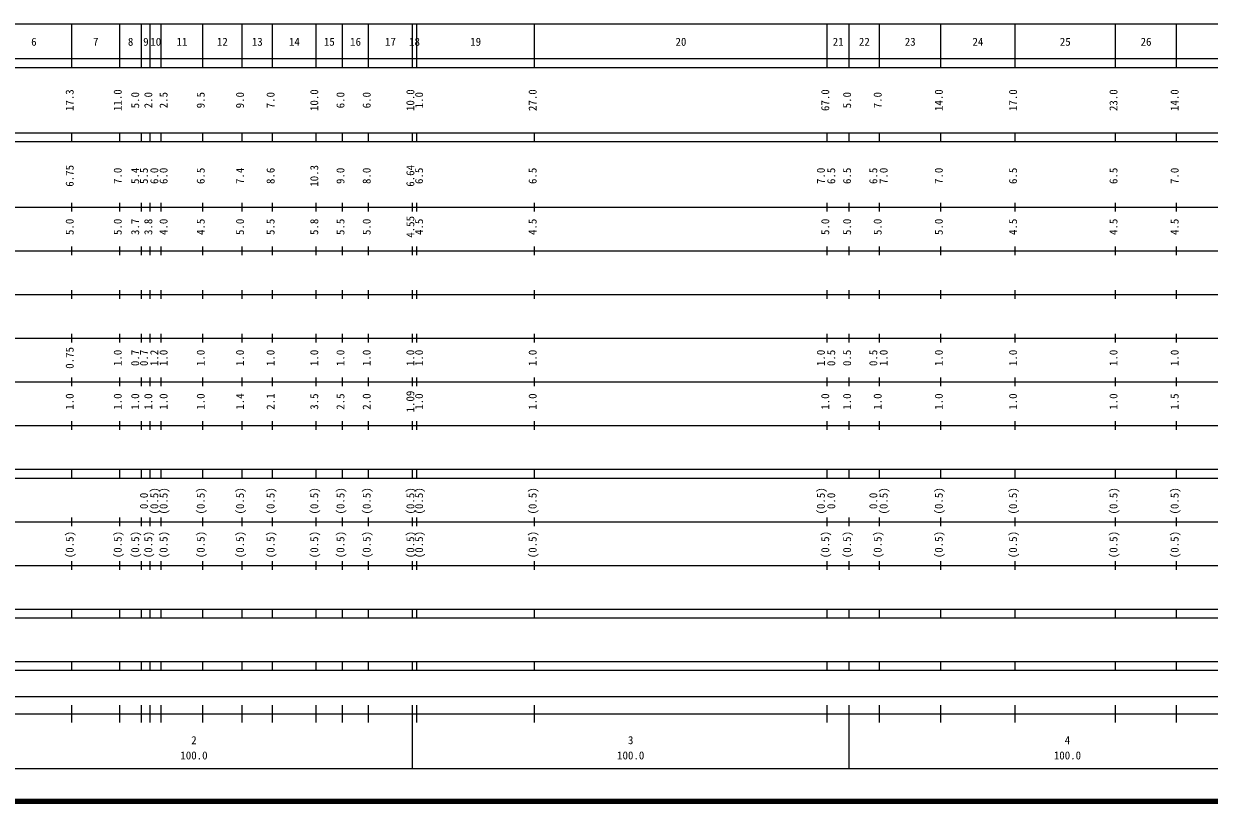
# Model space of a CAD drawing. Units: millimetres on the paper, enlarged 1000 times. Extents: x -86163549 to 680000, y -197763634 to 380000.
# Drawn here: x 179018 to 450477, y 20000 to 198000 of the extents above; entities that cross this region are included whole.
import ezdxf
from ezdxf.enums import TextEntityAlignment as Align

# ---------------------------------------------------------------- set-up
doc = ezdxf.new("R2010")
doc.units = ezdxf.units.MM
doc.header["$LTSCALE"] = 1000
doc.layers.add('M-TTL', color=2, linetype='Continuous', lineweight=140)
doc.layers.add('M-TTL-BAND', color=7, linetype='Continuous', lineweight=25)
doc.styles.add('ＭＳ ゴシック', font='')
doc.styles.get('ＭＳ ゴシック').set_extended_font_data('MS Gothic')

msp = doc.modelspace()

# ---------------------------------------------------------------- linework, layer by layer
at = {"layer": 'M-TTL'}
msp.add_line((40000, 20000), (680000, 20000), dxfattribs=at)
at = {"layer": 'M-TTL-BAND'}
for p, q in [((68000, 198000), (579000, 198000)), ((190000, 188000), (190000, 198000)), ((201000, 188000), (201000, 198000)), ((206000, 188000), (206000, 198000)), ((208000, 188000), (208000, 198000)), ((210500, 188000), (210500, 198000)), ((220000, 188000), (220000, 198000)), ((229000, 188000), (229000, 198000)), ((236000, 188000), (236000, 198000)), ((246000, 188000), (246000, 198000)), ((252000, 188000), (252000, 198000)), ((258000, 188000), (258000, 198000)), ((268000, 188000), (268000, 198000)), ((269000, 188000), (269000, 198000)), ((296000, 188000), (296000, 198000)), ((363000, 188000), (363000, 198000)), ((368000, 188000), (368000, 198000)), ((375000, 188000), (375000, 198000)), ((389000, 188000), (389000, 198000)), ((406000, 188000), (406000, 198000)), ((429000, 188000), (429000, 198000)), ((443000, 188000), (443000, 198000)), ((40000, 190000), (579000, 190000)), ((40000, 188000), (579000, 188000)), ((40000, 173000), (579000, 173000)), ((190000, 171000), (190000, 173000)), ((201000, 171000), (201000, 173000)), ((206000, 171000), (206000, 173000)), ((208000, 171000), (208000, 173000)), ((210500, 171000), (210500, 173000)), ((220000, 171000), (220000, 173000)), ((229000, 171000), (229000, 173000)), ((236000, 171000), (236000, 173000)), ((246000, 171000), (246000, 173000)), ((252000, 171000), (252000, 173000)), ((258000, 171000), (258000, 173000)), ((268000, 171000), (268000, 173000)), ((269000, 171000), (269000, 173000)), ((296000, 171000), (296000, 173000)), ((363000, 171000), (363000, 173000)), ((368000, 171000), (368000, 173000)), ((375000, 171000), (375000, 173000)), ((389000, 171000), (389000, 173000)), ((406000, 171000), (406000, 173000)), ((429000, 171000), (429000, 173000)), ((443000, 171000), (443000, 173000)), ((40000, 171000), (579000, 171000)), ((40000, 156000), (579000, 156000)), ((190000, 155000), (190000, 157000)), ((201000, 155000), (201000, 157000)), ((206000, 155000), (206000, 157000)), ((208000, 155000), (208000, 157000)), ((210500, 155000), (210500, 157000)), ((220000, 155000), (220000, 157000)), ((229000, 155000), (229000, 157000)), ((236000, 155000), (236000, 157000)), ((246000, 155000), (246000, 157000)), ((252000, 155000), (252000, 157000)), ((258000, 155000), (258000, 157000)), ((268000, 155000), (268000, 157000)), ((269000, 155000), (269000, 157000)), ((296000, 155000), (296000, 157000)), ((363000, 155000), (363000, 157000)), ((368000, 155000), (368000, 157000)), ((375000, 155000), (375000, 157000)), ((389000, 155000), (389000, 157000)), ((406000, 155000), (406000, 157000)), ((429000, 155000), (429000, 157000)), ((443000, 155000), (443000, 157000)), ((190000, 145000), (190000, 147000)), ((201000, 145000), (201000, 147000)), ((206000, 145000), (206000, 147000)), ((208000, 145000), (208000, 147000)), ((210500, 145000), (210500, 147000)), ((220000, 145000), (220000, 147000)), ((229000, 145000), (229000, 147000)), ((236000, 145000), (236000, 147000)), ((246000, 145000), (246000, 147000)), ((252000, 145000), (252000, 147000)), ((258000, 145000), (258000, 147000)), ((268000, 145000), (268000, 147000)), ((269000, 145000), (269000, 147000)), ((296000, 145000), (296000, 147000)), ((363000, 145000), (363000, 147000)), ((368000, 145000), (368000, 147000)), ((375000, 145000), (375000, 147000)), ((389000, 145000), (389000, 147000)), ((406000, 145000), (406000, 147000)), ((429000, 145000), (429000, 147000)), ((443000, 145000), (443000, 147000)), ((46000, 146000), (579000, 146000)), ((52000, 136000), (579000, 136000)), ((190000, 135000), (190000, 137000)), ((201000, 135000), (201000, 137000)), ((206000, 135000), (206000, 137000)), ((208000, 135000), (208000, 137000)), ((210500, 135000), (210500, 137000)), ((220000, 135000), (220000, 137000)), ((229000, 135000), (229000, 137000)), ((236000, 135000), (236000, 137000)), ((246000, 135000), (246000, 137000)), ((252000, 135000), (252000, 137000)), ((258000, 135000), (258000, 137000)), ((268000, 135000), (268000, 137000)), ((269000, 135000), (269000, 137000)), ((296000, 135000), (296000, 137000)), ((363000, 135000), (363000, 137000)), ((368000, 135000), (368000, 137000)), ((375000, 135000), (375000, 137000)), ((389000, 135000), (389000, 137000)), ((406000, 135000), (406000, 137000)), ((429000, 135000), (429000, 137000)), ((443000, 135000), (443000, 137000)), ((46000, 126000), (579000, 126000)), ((190000, 125000), (190000, 127000)), ((201000, 125000), (201000, 127000)), ((206000, 125000), (206000, 127000)), ((208000, 125000), (208000, 127000)), ((210500, 125000), (210500, 127000)), ((220000, 125000), (220000, 127000)), ((229000, 125000), (229000, 127000)), ((236000, 125000), (236000, 127000)), ((246000, 125000), (246000, 127000)), ((252000, 125000), (252000, 127000)), ((258000, 125000), (258000, 127000)), ((268000, 125000), (268000, 127000)), ((269000, 125000), (269000, 127000)), ((296000, 125000), (296000, 127000)), ((363000, 125000), (363000, 127000)), ((368000, 125000), (368000, 127000)), ((375000, 125000), (375000, 127000)), ((389000, 125000), (389000, 127000)), ((406000, 125000), (406000, 127000)), ((429000, 125000), (429000, 127000)), ((443000, 125000), (443000, 127000)), ((190000, 115000), (190000, 117000)), ((201000, 115000), (201000, 117000)), ((206000, 115000), (206000, 117000)), ((208000, 115000), (208000, 117000)), ((210500, 115000), (210500, 117000)), ((220000, 115000), (220000, 117000)), ((229000, 115000), (229000, 117000)), ((236000, 115000), (236000, 117000)), ((246000, 115000), (246000, 117000)), ((252000, 115000), (252000, 117000)), ((258000, 115000), (258000, 117000)), ((268000, 115000), (268000, 117000)), ((269000, 115000), (269000, 117000)), ((296000, 115000), (296000, 117000)), ((363000, 115000), (363000, 117000)), ((368000, 115000), (368000, 117000)), ((375000, 115000), (375000, 117000)), ((389000, 115000), (389000, 117000)), ((406000, 115000), (406000, 117000)), ((429000, 115000), (429000, 117000)), ((443000, 115000), (443000, 117000)), ((52000, 116000), (579000, 116000)), ((46000, 106000), (579000, 106000)), ((190000, 105000), (190000, 107000)), ((201000, 105000), (201000, 107000)), ((206000, 105000), (206000, 107000)), ((208000, 105000), (208000, 107000)), ((210500, 105000), (210500, 107000)), ((220000, 105000), (220000, 107000)), ((229000, 105000), (229000, 107000)), ((236000, 105000), (236000, 107000)), ((246000, 105000), (246000, 107000)), ((252000, 105000), (252000, 107000)), ((258000, 105000), (258000, 107000)), ((268000, 105000), (268000, 107000)), ((269000, 105000), (269000, 107000)), ((296000, 105000), (296000, 107000)), ((363000, 105000), (363000, 107000)), ((368000, 105000), (368000, 107000)), ((375000, 105000), (375000, 107000)), ((389000, 105000), (389000, 107000)), ((406000, 105000), (406000, 107000)), ((429000, 105000), (429000, 107000)), ((443000, 105000), (443000, 107000)), ((40000, 96000), (579000, 96000)), ((190000, 94000), (190000, 96000)), ((201000, 94000), (201000, 96000)), ((206000, 94000), (206000, 96000)), ((208000, 94000), (208000, 96000)), ((210500, 94000), (210500, 96000)), ((220000, 94000), (220000, 96000)), ((229000, 94000), (229000, 96000)), ((236000, 94000), (236000, 96000)), ((246000, 94000), (246000, 96000)), ((252000, 94000), (252000, 96000)), ((258000, 94000), (258000, 96000)), ((268000, 94000), (268000, 96000)), ((269000, 94000), (269000, 96000)), ((296000, 94000), (296000, 96000)), ((363000, 94000), (363000, 96000)), ((368000, 94000), (368000, 96000)), ((375000, 94000), (375000, 96000)), ((389000, 94000), (389000, 96000)), ((406000, 94000), (406000, 96000)), ((429000, 94000), (429000, 96000)), ((443000, 94000), (443000, 96000)), ((40000, 94000), (579000, 94000)), ((190000, 83000), (190000, 85000)), ((201000, 83000), (201000, 85000)), ((206000, 83000), (206000, 85000)), ((208000, 83000), (208000, 85000)), ((210500, 83000), (210500, 85000)), ((220000, 83000), (220000, 85000)), ((229000, 83000), (229000, 85000)), ((236000, 83000), (236000, 85000)), ((246000, 83000), (246000, 85000)), ((252000, 83000), (252000, 85000)), ((258000, 83000), (258000, 85000)), ((268000, 83000), (268000, 85000)), ((269000, 83000), (269000, 85000)), ((296000, 83000), (296000, 85000)), ((363000, 83000), (363000, 85000)), ((368000, 83000), (368000, 85000)), ((375000, 83000), (375000, 85000)), ((389000, 83000), (389000, 85000)), ((406000, 83000), (406000, 85000)), ((429000, 83000), (429000, 85000)), ((443000, 83000), (443000, 85000)), ((49000, 84000), (579000, 84000)), ((40000, 74000), (579000, 74000)), ((190000, 73000), (190000, 75000)), ((201000, 73000), (201000, 75000)), ((206000, 73000), (206000, 75000)), ((208000, 73000), (208000, 75000)), ((210500, 73000), (210500, 75000)), ((220000, 73000), (220000, 75000)), ((229000, 73000), (229000, 75000)), ((236000, 73000), (236000, 75000)), ((246000, 73000), (246000, 75000)), ((252000, 73000), (252000, 75000)), ((258000, 73000), (258000, 75000)), ((268000, 73000), (268000, 75000)), ((269000, 73000), (269000, 75000)), ((296000, 73000), (296000, 75000)), ((363000, 73000), (363000, 75000)), ((368000, 73000), (368000, 75000)), ((375000, 73000), (375000, 75000)), ((389000, 73000), (389000, 75000)), ((406000, 73000), (406000, 75000)), ((429000, 73000), (429000, 75000)), ((443000, 73000), (443000, 75000)), ((40000, 64000), (579000, 64000)), ((190000, 62000), (190000, 64000)), ((201000, 62000), (201000, 64000)), ((206000, 62000), (206000, 64000)), ((208000, 62000), (208000, 64000)), ((210500, 62000), (210500, 64000)), ((220000, 62000), (220000, 64000)), ((229000, 62000), (229000, 64000)), ((236000, 62000), (236000, 64000)), ((246000, 62000), (246000, 64000)), ((252000, 62000), (252000, 64000)), ((258000, 62000), (258000, 64000)), ((268000, 62000), (268000, 64000)), ((269000, 62000), (269000, 64000)), ((296000, 62000), (296000, 64000)), ((363000, 62000), (363000, 64000)), ((368000, 62000), (368000, 64000)), ((375000, 62000), (375000, 64000)), ((389000, 62000), (389000, 64000)), ((406000, 62000), (406000, 64000)), ((429000, 62000), (429000, 64000)), ((443000, 62000), (443000, 64000)), ((40000, 62000), (579000, 62000)), ((40000, 52000), (579000, 52000)), ((190000, 50000), (190000, 52000)), ((201000, 50000), (201000, 52000)), ((206000, 50000), (206000, 52000)), ((208000, 50000), (208000, 52000)), ((210500, 50000), (210500, 52000)), ((220000, 50000), (220000, 52000)), ((229000, 50000), (229000, 52000)), ((236000, 50000), (236000, 52000)), ((246000, 50000), (246000, 52000)), ((252000, 50000), (252000, 52000)), ((258000, 50000), (258000, 52000)), ((268000, 50000), (268000, 52000)), ((269000, 50000), (269000, 52000)), ((296000, 50000), (296000, 52000)), ((363000, 50000), (363000, 52000)), ((368000, 50000), (368000, 52000)), ((375000, 50000), (375000, 52000)), ((389000, 50000), (389000, 52000)), ((406000, 50000), (406000, 52000)), ((429000, 50000), (429000, 52000)), ((443000, 50000), (443000, 52000)), ((40000, 50000), (579000, 50000)), ((71000, 44000), (565000, 44000)), ((190000, 38000), (190000, 42000)), ((201000, 38000), (201000, 42000)), ((206000, 38000), (206000, 42000)), ((208000, 38000), (208000, 42000)), ((210500, 38000), (210500, 42000)), ((220000, 38000), (220000, 42000)), ((229000, 38000), (229000, 42000)), ((236000, 38000), (236000, 42000)), ((246000, 38000), (246000, 42000)), ((252000, 38000), (252000, 42000)), ((258000, 38000), (258000, 42000)), ((268000, 27500), (268000, 42000)), ((269000, 38000), (269000, 42000)), ((296000, 38000), (296000, 42000)), ((363000, 38000), (363000, 42000)), ((368000, 27500), (368000, 42000)), ((375000, 38000), (375000, 42000)), ((389000, 38000), (389000, 42000)), ((406000, 38000), (406000, 42000)), ((429000, 38000), (429000, 42000)), ((443000, 38000), (443000, 42000)), ((40000, 40000), (579000, 40000)), ((68000, 27500), (579000, 27500))]:
    msp.add_line(p, q, dxfattribs=at)

# ---------------------------------------------------------------- texts
at = {"layer": 'M-TTL-BAND', "style": 'ＭＳ ゴシック'}
for s, p in [('6', (181350, 192405)), ('7', (195500, 192405)), ('8', (203500, 192405)), ('9', (207000, 192405)), ('10', (209250, 192405)), ('11', (215250, 192405)), ('12', (224500, 192405)), ('13', (232500, 192405)), ('14', (241000, 192405)), ('15', (249000, 192405)), ('16', (255000, 192405)), ('17', (263000, 192405)), ('18', (268500, 192405)), ('19', (282500, 192405)), ('20', (329500, 192405)), ('21', (365500, 192405)), ('22', (371500, 192405)), ('23', (382000, 192405)), ('24', (397500, 192405)), ('25', (417500, 192405)), ('26', (436000, 192405)), ('2', (218000, 32523)), ('3', (318000, 32523)), ('4', (418000, 32523)), ('100.0', (218000, 29033)), ('100.0', (318000, 29033)), ('100.0', (418000, 29033))]:
    msp.add_text(s, height=1833, dxfattribs=at).set_placement(p, align=Align.BOTTOM_CENTER)
for s, p in [('17.3', (191000, 180500)), ('11.0', (202000, 180500)), ('5.0', (206000, 180500)), ('2.0', (209000, 180500)), ('2.5', (212500, 180500)), ('9.5', (221000, 180500)), ('9.0', (230000, 180500)), ('7.0', (237000, 180500)), ('10.0', (247000, 180500)), ('6.0', (253000, 180500)), ('6.0', (259000, 180500)), ('10.0', (269000, 180500)), ('1.0', (271000, 180500)), ('27.0', (297000, 180500)), ('67.0', (364000, 180500)), ('5.0', (369000, 180500)), ('7.0', (376000, 180500)), ('14.0', (390000, 180500)), ('17.0', (407000, 180500)), ('23.0', (430000, 180500)), ('14.0', (444000, 180500)), ('6.75', (191000, 163174)), ('7.0', (202000, 163174)), ('5.4', (206000, 163174)), ('5.5', (208000, 163174)), ('6.0', (210370, 163174)), ('6.0', (212500, 163174)), ('6.5', (221000, 163174)), ('7.4', (230000, 163174)), ('8.6', (237000, 163174)), ('10.3', (247000, 163174)), ('9.0', (253000, 163174)), ('8.0', (259000, 163174)), ('6.64', (269000, 163174)), ('6.5', (271000, 163174)), ('6.5', (297000, 163174)), ('7.0', (363000, 163174)), ('6.5', (365370, 163174)), ('6.5', (369000, 163174)), ('6.5', (375000, 163174)), ('7.0', (377370, 163174)), ('7.0', (390000, 163174)), ('6.5', (407000, 163174)), ('6.5', (430000, 163174)), ('7.0', (444000, 163174)), ('5.0', (191000, 151500)), ('5.0', (202000, 151500)), ('3.7', (206000, 151500)), ('3.8', (209000, 151500)), ('4.0', (212500, 151500)), ('4.5', (221000, 151500)), ('5.0', (230000, 151500)), ('5.5', (237000, 151500)), ('5.8', (247000, 151500)), ('5.5', (253000, 151500)), ('5.0', (259000, 151500)), ('4.55', (269000, 151500)), ('4.5', (271000, 151500)), ('4.5', (297000, 151500)), ('5.0', (364000, 151500)), ('5.0', (369000, 151500)), ('5.0', (376000, 151500)), ('5.0', (390000, 151500)), ('4.5', (407000, 151500)), ('4.5', (430000, 151500)), ('4.5', (444000, 151500)), ('0.75', (191000, 121500)), ('1.0', (202000, 121500)), ('0.7', (206000, 121500)), ('0.7', (208000, 121500)), ('1.2', (210370, 121500)), ('1.0', (212500, 121500)), ('1.0', (221000, 121500)), ('1.0', (230000, 121500)), ('1.0', (237000, 121500)), ('1.0', (247000, 121500)), ('1.0', (253000, 121500)), ('1.0', (259000, 121500)), ('1.0', (269000, 121500)), ('1.0', (271000, 121500)), ('1.0', (297000, 121500)), ('1.0', (363000, 121500)), ('0.5', (365370, 121500)), ('0.5', (369000, 121500)), ('0.5', (375000, 121500)), ('1.0', (377370, 121500)), ('1.0', (390000, 121500)), ('1.0', (407000, 121500)), ('1.0', (430000, 121500)), ('1.0', (444000, 121500)), ('1.0', (191000, 111500)), ('1.0', (202000, 111500)), ('1.0', (206000, 111500)), ('1.0', (209000, 111500)), ('1.0', (212500, 111500)), ('1.0', (221000, 111500)), ('1.4', (230000, 111500)), ('2.1', (237000, 111500)), ('3.5', (247000, 111500)), ('2.5', (253000, 111500)), ('2.0', (259000, 111500)), ('1.09', (269000, 111500)), ('1.0', (271000, 111500)), ('1.0', (297000, 111500)), ('1.0', (364000, 111500)), ('1.0', (369000, 111500)), ('1.0', (376000, 111500)), ('1.0', (390000, 111500)), ('1.0', (407000, 111500)), ('1.0', (430000, 111500)), ('1.5', (444000, 111500)), ('0.0', (208000, 88764)), ('(0.5)', (210370, 88764)), ('(0.5)', (212500, 88764)), ('(0.5)', (221000, 88764)), ('(0.5)', (230000, 88764)), ('(0.5)', (237000, 88764)), ('(0.5)', (247000, 88764)), ('(0.5)', (253000, 88764)), ('(0.5)', (259000, 88764)), ('(0.5)', (269000, 88764)), ('(0.5)', (271000, 88764)), ('(0.5)', (297000, 88764)), ('(0.5)', (363000, 88764)), ('0.0', (365370, 88764)), ('0.0', (375000, 88764)), ('(0.5)', (377370, 88764)), ('(0.5)', (390000, 88764)), ('(0.5)', (407000, 88764)), ('(0.5)', (430000, 88764)), ('(0.5)', (444000, 88764)), ('(0.5)', (191000, 78764)), ('(0.5)', (202000, 78764)), ('(0.5)', (206000, 78764)), ('(0.5)', (209000, 78764)), ('(0.5)', (212500, 78764)), ('(0.5)', (221000, 78764)), ('(0.5)', (230000, 78764)), ('(0.5)', (237000, 78764)), ('(0.5)', (247000, 78764)), ('(0.5)', (253000, 78764)), ('(0.5)', (259000, 78764)), ('(0.5)', (269000, 78764)), ('(0.5)', (271000, 78764)), ('(0.5)', (297000, 78764)), ('(0.5)', (364000, 78764)), ('(0.5)', (369000, 78764)), ('(0.5)', (376000, 78764)), ('(0.5)', (390000, 78764)), ('(0.5)', (407000, 78764)), ('(0.5)', (430000, 78764)), ('(0.5)', (444000, 78764))]:
    msp.add_text(s, height=1833, rotation=90, dxfattribs=at).set_placement(p, align=Align.BOTTOM_CENTER)

doc.saveas('drawing.dxf')
